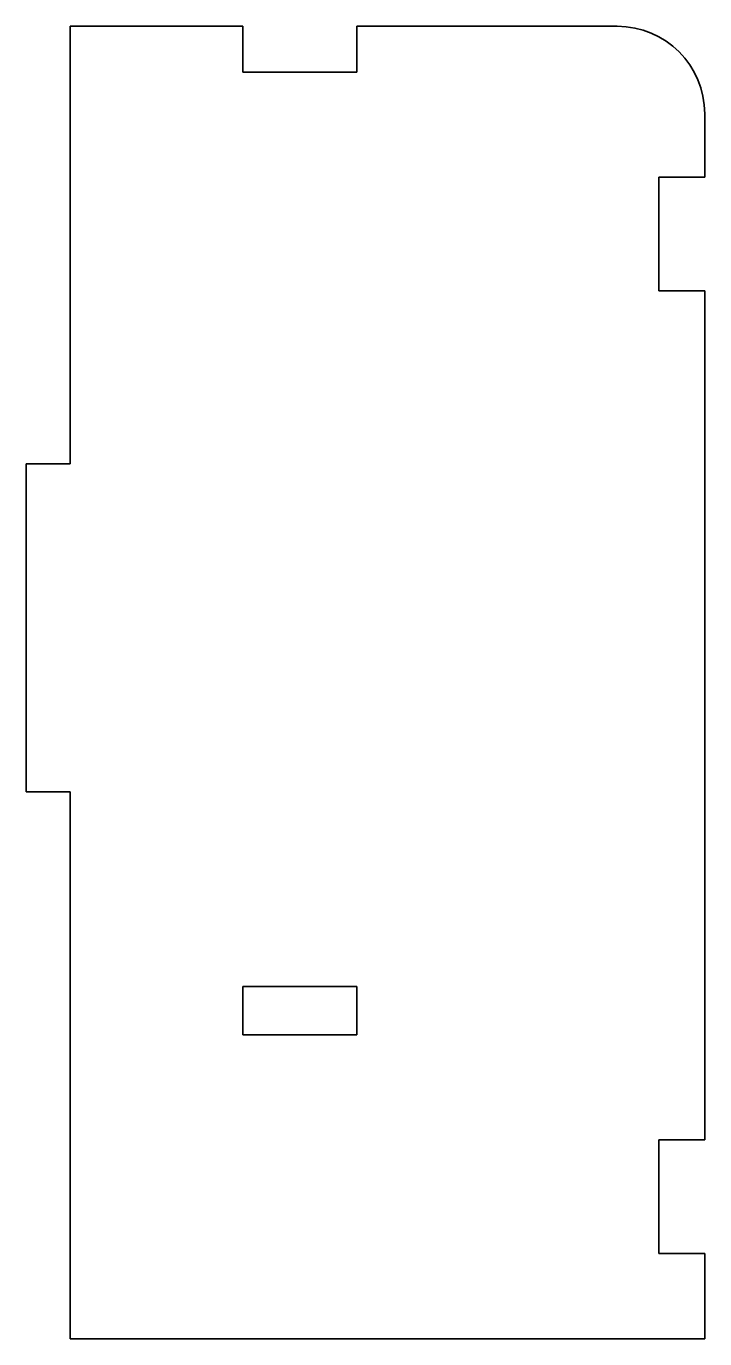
# Model space of a CAD drawing. Header units: inches. Extents: x 0 to 31, y 0 to 60.
import ezdxf

# ---------------------------------------------------------------- set-up
doc = ezdxf.new("R2010")
doc.units = ezdxf.units.IN
doc.header["$MEASUREMENT"] = 0
doc.layers.add('SIMUMAK Visible (ISO)', color=7, linetype='Continuous', lineweight=35)

# ---------------------------------------------------------------- blocks, each defined once
blk = doc.blocks.new('CDR-AU-31-RESS-01_Sheet_4_CDR-AU-31-RESS-01')
at = {"layer": 'SIMUMAK Visible (ISO)'}
for p, q in [((-13.5, 30), (-5.6, 30)), ((-5.6, 27.9), (-5.6, 30)), ((-13.5, 10), (-13.5, 30)), ((-0.4, 30), (-0.4, 27.9)), ((-0.4, 30), (11.5, 30)), ((-0.4, 27.9), (-5.6, 27.9)), ((15.5, 26), (15.5, 23.1)), ((13.4, 23.1), (15.5, 23.1)), ((13.4, 17.9), (13.4, 23.1)), ((15.5, 17.9), (13.4, 17.9)), ((15.5, 17.9), (15.5, -20.9)), ((-15.5, -5), (-15.5, 10)), ((-15.5, 10), (-13.5, 10)), ((-13.5, -5), (-15.5, -5)), ((-13.5, -30), (-13.5, -5)), ((-5.6, -13.9), (-0.4, -13.9)), ((-5.6, -16.1), (-5.6, -13.9)), ((-0.4, -13.9), (-0.4, -16.1)), ((-0.4, -16.1), (-5.6, -16.1)), ((13.4, -20.9), (15.5, -20.9)), ((13.4, -26.1), (13.4, -20.9)), ((15.5, -26.1), (13.4, -26.1)), ((15.5, -26.1), (15.5, -30)), ((15.5, -30), (-13.5, -30))]:
    blk.add_line(p, q, dxfattribs=at)
at = {"layer": 'SIMUMAK Visible (ISO)', "extrusion": (0, 0, -1)}
blk.add_arc((-11.5, 26), 4, 90, 180, dxfattribs=at)

msp = doc.modelspace()

# ---------------------------------------------------------------- block references
msp.add_blockref('CDR-AU-31-RESS-01_Sheet_4_CDR-AU-31-RESS-01', (15.5, 30))

doc.saveas('drawing.dxf')
